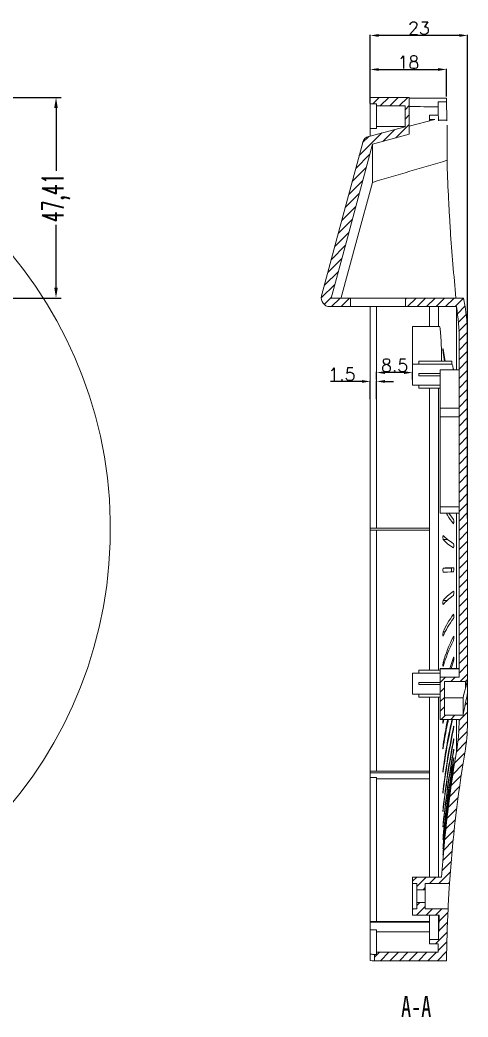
# Model space of a CAD drawing. Header units: inches. Extents: x 725 to 5279, y 573 to 1304.
# Drawn here: x 1180.6 to 1286.5, y 934.6 to 1170.3 of the extents above; entities that cross this region are included whole.
import ezdxf

# ---------------------------------------------------------------- set-up
doc = ezdxf.new("R2010")
doc.units = ezdxf.units.IN
doc.layers.add('10', color=7, linetype='Continuous')
doc.styles.add('SLDTEXTSTYLE2', font='TXT', dxfattribs={"width": 0.6, "bigfont": 'bigfont'})
doc.styles.add('SLDTEXTSTYLE6', font='TXT', dxfattribs={"width": 0.7})
doc.styles.get("Standard").update_dxf_attribs({"font": 'txt', "bigfont": 'gbcbig.shx'})
doc.dimstyles.new('3', dxfattribs={"dimtxt": 3, "dimasz": 2, "dimexe": 0.18, "dimexo": 0.0625, "dimgap": 0.2, "dimtad": 1, "dimzin": 12, "dimdsep": 46, "dimtxsty": 'Standard', "dimcen": 1, "dimclrd": 3, "dimclre": 3, "dimadec": 0, "dimazin": 0, "dimtfac": 1, "dimtofl": 0, "dimtmove": 0, "dimatfit": 3, "dimfxl": 1, "dimtolj": 1, "dimtzin": 0, "dimarcsym": 0})
doc.dimstyles.new('5', dxfattribs={"dimtxt": 5, "dimasz": 2.5, "dimexe": 1.25, "dimexo": 0.625, "dimtad": 0, "dimtxsty": 'SLDTEXTSTYLE2', "dimcen": 2.5, "dimclrd": 3, "dimclre": 3, "dimclrt": 256, "dimadec": 0, "dimazin": 0, "dimtfac": 1, "dimtmove": 0, "dimatfit": 3, "dimfxl": 1, "dimarcsym": 0})
pattern_1 = [(45, (-2452.9862, -1713.4438), (-1.122532, 1.122532), [])]

# ---------------------------------------------------------------- blocks, each defined once
blk = doc.blocks.new('*D132')
at = {"color": 3, "lineweight": -2}
for p, q in [((1100.61, 1151.93), (1190.39, 1151.93)), ((1189.14, 1149.43), (1189.14, 1134.61)), ((1189.14, 1107.03), (1189.14, 1121.86)), ((1132.24, 1104.53), (1190.39, 1104.53))]:
    blk.add_line(p, q, dxfattribs=at)
at = {"color": 3}
for points in [[(1188.72, 1149.43), (1189.56, 1149.43), (1189.14, 1151.93)], [(1188.72, 1107.03), (1189.56, 1107.03), (1189.14, 1104.53)]]:
    blk.add_solid(points, dxfattribs=at)
at = {"layer": 'Defpoints', "color": 0}
for p in [(1099.99, 1151.93), (1189.14, 1151.93), (1131.62, 1104.53)]:
    blk.add_point(p, dxfattribs=at)
at = {"insert": (1189.14, 1128.23), "char_height": 5, "attachment_point": 5, "rotation": 90, "style": 'SLDTEXTSTYLE2'}
blk.add_mtext('47,41', dxfattribs=at)
blk = doc.blocks.new('*D134')
at = {"color": 3, "lineweight": -2}
for p, q in [((1263.41, 1152), (1263.41, 1158.74)), ((1265.41, 1158.56), (1279.41, 1158.56)), ((1281.41, 1152.21), (1281.41, 1158.74))]:
    blk.add_line(p, q, dxfattribs=at)
at = {"color": 3}
for points in [[(1265.41, 1158.89), (1265.41, 1158.22), (1263.41, 1158.56)], [(1279.41, 1158.89), (1279.41, 1158.22), (1281.41, 1158.56)]]:
    blk.add_solid(points, dxfattribs=at)
at = {"layer": 'Defpoints', "color": 0}
for p in [(1281.41, 1158.56), (1263.41, 1151.93), (1281.41, 1152.14)]:
    blk.add_point(p, dxfattribs=at)
at = {"color": 0, "insert": (1272.41, 1160.26), "char_height": 3, "attachment_point": 5}
blk.add_mtext('\\A1;18', dxfattribs=at)
blk = doc.blocks.new('*D135')
at = {"color": 3, "lineweight": -2}
for p, q in [((1263.41, 1150.5), (1263.41, 1166.78)), ((1284.41, 1166.6), (1265.41, 1166.6)), ((1286.41, 1052.46), (1286.41, 1166.78))]:
    blk.add_line(p, q, dxfattribs=at)
at = {"color": 3}
for points in [[(1265.41, 1166.93), (1265.41, 1166.26), (1263.41, 1166.6)], [(1284.41, 1166.93), (1284.41, 1166.26), (1286.41, 1166.6)]]:
    blk.add_solid(points, dxfattribs=at)
at = {"layer": 'Defpoints', "color": 0}
for p in [(1263.41, 1166.6), (1263.41, 1150.43), (1286.41, 1052.4)]:
    blk.add_point(p, dxfattribs=at)
at = {"color": 0, "insert": (1274.91, 1168.3), "char_height": 3, "attachment_point": 5}
blk.add_mtext('\\A1;23', dxfattribs=at)
blk = doc.blocks.new('*D136')
at = {"color": 3, "lineweight": -2}
for p, q in [((1264.91, 1085.33), (1264.91, 1087.11)), ((1271.41, 1086.93), (1266.91, 1086.93)), ((1273.41, 1085.33), (1273.41, 1087.11))]:
    blk.add_line(p, q, dxfattribs=at)
at = {"color": 3}
for points in [[(1266.91, 1087.26), (1266.91, 1086.6), (1264.91, 1086.93)], [(1271.41, 1087.26), (1271.41, 1086.6), (1273.41, 1086.93)]]:
    blk.add_solid(points, dxfattribs=at)
at = {"layer": 'Defpoints', "color": 0}
for p in [(1264.91, 1086.93), (1264.91, 1085.26), (1273.41, 1085.26)]:
    blk.add_point(p, dxfattribs=at)
at = {"color": 0, "insert": (1269.16, 1088.63), "char_height": 3, "attachment_point": 5}
blk.add_mtext('\\A1;8.5', dxfattribs=at)
blk = doc.blocks.new('*D137')
at = {"color": 3, "lineweight": -2}
for p, q in [((1261.41, 1084.83), (1254.01, 1084.83)), ((1263.41, 1080.62), (1263.41, 1085.01)), ((1264.91, 1080.62), (1264.91, 1085.01)), ((1266.91, 1084.83), (1268.91, 1084.83))]:
    blk.add_line(p, q, dxfattribs=at)
at = {"color": 3}
for points in [[(1261.41, 1085.17), (1261.41, 1084.5), (1263.41, 1084.83)], [(1266.91, 1085.17), (1266.91, 1084.5), (1264.91, 1084.83)]]:
    blk.add_solid(points, dxfattribs=at)
at = {"layer": 'Defpoints', "color": 0}
for p in [(1263.41, 1084.83), (1263.41, 1080.56), (1264.91, 1080.56)]:
    blk.add_point(p, dxfattribs=at)
at = {"color": 0, "insert": (1256.71, 1086.53), "char_height": 3, "attachment_point": 5}
blk.add_mtext('\\A1;1.5', dxfattribs=at)

msp = doc.modelspace()

# ---------------------------------------------------------------- hatches: boundary and pattern name
at = {"linetype": 'Continuous', "lineweight": 0}
h = msp.add_hatch(dxfattribs=at)
h.set_pattern_fill('ANSI31', color=4, scale=0.5, style=0)
h.set_pattern_definition(pattern_1)
edge = h.paths.add_edge_path(flags=0)
edge.add_line((1263.413, 1150.433), (1264.913, 1150.433))
edge.add_line((1264.913, 1150.433), (1264.913, 1149.933))
edge.add_line((1264.913, 1149.933), (1271.613, 1149.933))
edge.add_line((1271.613, 1149.933), (1271.613, 1145.038))
edge.add_line((1271.613, 1145.038), (1263.029, 1142.738))
edge.add_arc((1263.546, 1140.806), 2, 105, 165)
edge.add_line((1261.614, 1141.324), (1251.893, 1105.044))
edge.add_arc((1253.825, 1104.527), 2, 165, 270)
edge.add_line((1253.825, 1102.527), (1258.758, 1102.527))
edge.add_line((1258.758, 1102.527), (1258.758, 1104.527))
edge.add_line((1258.758, 1104.527), (1254.166, 1104.527))
edge.add_line((1254.166, 1104.527), (1263.913, 1140.905))
edge.add_line((1263.913, 1140.905), (1272.613, 1143.236))
edge.add_line((1272.613, 1143.236), (1272.613, 1151.933))
edge.add_line((1272.613, 1151.933), (1263.413, 1151.933))
edge.add_line((1263.413, 1151.933), (1263.413, 1150.433))
h = msp.add_hatch(dxfattribs=at)
h.set_pattern_fill('ANSI31', color=4, scale=0.5, style=0)
h.set_pattern_definition(pattern_1)
edge = h.paths.add_edge_path(flags=0)
edge.add_line((1279.913, 1004.933), (1284.412, 1004.933))
edge.add_arc((1236.413, 1005.23), 48, 350.52445, 359.64617, ccw=False)
edge.add_arc((1599.061, 944.702), 319.664, 170.52445, 175.87133)
edge.add_line((1280.226, 967.717), (1273.413, 967.717))
edge.add_line((1273.413, 967.717), (1273.413, 966.217))
edge.add_line((1273.413, 966.217), (1274.413, 966.217))
edge.add_line((1274.413, 966.217), (1274.413, 964.717))
edge.add_line((1274.413, 964.717), (1276.413, 964.717))
edge.add_line((1276.413, 964.717), (1276.413, 966.217))
edge.add_line((1276.413, 966.217), (1282.126, 966.217))
edge.add_arc((1599.061, 944.702), 317.664, 170.52445, 176.1165, ccw=False)
edge.add_arc((1236.413, 1005.23), 50, 350.52445, 358.85401)
edge.add_line((1286.403, 1004.23), (1286.413, 1004.23))
edge.add_line((1286.413, 1004.23), (1286.413, 1011.31))
edge.add_arc((1599.061, 944.702), 319.664, 167.97331, 168.95689)
edge.add_line((1285.316, 1005.933), (1280.913, 1005.933))
edge.add_line((1280.913, 1005.933), (1280.913, 1013.933))
edge.add_line((1280.913, 1013.933), (1285.913, 1013.933))
edge.add_line((1285.913, 1013.933), (1286.413, 1014.433))
edge.add_line((1286.413, 1014.433), (1286.413, 1095.637))
edge.add_line((1286.413, 1095.637), (1286.403, 1095.637))
edge.add_arc((1236.413, 1094.637), 50, 1.14599, 9.47555)
edge.add_arc((1599.061, 1155.164), 317.664, 189.17245, 189.47555, ccw=False)
edge.add_line((1285.459, 1104.527), (1271.758, 1104.527))
edge.add_line((1271.758, 1104.527), (1271.758, 1102.527))
edge.add_line((1271.758, 1102.527), (1283.76, 1102.527))
edge.add_arc((1236.413, 1094.637), 48, 0, 9.46044, ccw=False)
edge.add_line((1284.413, 1094.637), (1284.413, 1014.933))
edge.add_line((1284.413, 1014.933), (1279.913, 1014.933))
edge.add_line((1279.913, 1014.933), (1279.913, 1004.933))
h = msp.add_hatch(dxfattribs=at)
h.set_pattern_fill('ANSI31', color=4, scale=0.5, style=0)
h.set_pattern_definition(pattern_1)
edge = h.paths.add_edge_path(flags=0)
edge.add_arc((1599.061, 944.702), 319.664, 177.48723, 178.52454)
edge.add_line((1279.503, 952.933), (1277.413, 952.933))
edge.add_line((1277.413, 952.933), (1277.413, 951.933))
edge.add_line((1277.413, 951.933), (1279.479, 951.933))
edge.add_arc((1599.061, 944.702), 319.664, 178.70383, 179.06238)
edge.add_line((1279.44, 949.933), (1264.913, 949.933))
edge.add_line((1264.913, 949.933), (1264.913, 949.433))
edge.add_line((1264.913, 949.433), (1264.413, 949.433))
edge.add_line((1264.413, 949.433), (1264.413, 947.933))
edge.add_line((1264.413, 947.933), (1281.413, 947.933))
edge.add_arc((1599.061, 944.702), 317.664, 177.20056, 179.41724, ccw=False)
edge.add_line((1281.776, 960.217), (1276.413, 960.217))
edge.add_line((1276.413, 960.217), (1276.413, 961.717))
edge.add_line((1276.413, 961.717), (1274.413, 961.717))
edge.add_line((1274.413, 961.717), (1274.413, 960.217))
edge.add_line((1274.413, 960.217), (1273.413, 960.217))
edge.add_line((1273.413, 960.217), (1273.413, 958.717))
edge.add_line((1273.413, 958.717), (1279.704, 958.717))

# ---------------------------------------------------------------- linework, layer by layer
at = {"color": 7, "linetype": 'Continuous', "lineweight": 15}
for p, q in [((1263.413, 1150.433), (1263.413, 1151.933)), ((1263.413, 1151.933), (1272.613, 1151.933)), ((1264.913, 1150.433), (1263.413, 1150.433)), ((1263.413, 1150.433), (1263.413, 1144.641)), ((1264.913, 1150.433), (1264.913, 1149.933)), ((1264.913, 1149.933), (1271.613, 1149.933)), ((1264.913, 1149.933), (1264.913, 1145.116)), ((1271.613, 1145.038), (1271.613, 1149.933)), ((1272.613, 1143.236), (1272.613, 1151.933)), ((1279.425, 1150.902), (1281.425, 1150.902)), ((1281.423, 1150.902), (1281.413, 1151.743)), ((1277.413, 1147.756), (1277.413, 1146.754)), ((1272.613, 1145.148), (1278.686, 1146.747)), ((1277.413, 1146.471), (1277.413, 1146.754)), ((1279.511, 1146.595), (1279.511, 1146.437)), ((1279.511, 1146.595), (1281.512, 1146.595)), ((1281.512, 1146.595), (1281.512, 1146.426)), ((1281.54, 1145.424), (1281.54, 1137.095)), ((1271.613, 1145.038), (1263.029, 1142.738)), ((1263.413, 1142.842), (1263.413, 1144.641)), ((1264.913, 1144.641), (1263.413, 1144.641)), ((1263.416, 1142.842), (1263.413, 1142.842)), ((1263.413, 1142.841), (1263.413, 1142.842)), ((1272.613, 1143.236), (1263.913, 1140.905)), ((1271.613, 1145.116), (1264.913, 1145.116)), ((1264.913, 1145.116), (1264.913, 1144.641)), ((1254.166, 1104.527), (1258.758, 1104.527)), ((1258.758, 1104.527), (1258.758, 1102.527)), ((1258.758, 1104.527), (1271.758, 1104.527)), ((1271.758, 1102.527), (1271.758, 1104.527)), ((1271.758, 1104.527), (1285.459, 1104.527)), ((1253.825, 1102.527), (1258.758, 1102.527)), ((1258.758, 1102.527), (1271.758, 1102.527)), ((1263.413, 1102.527), (1263.413, 1050.183)), ((1264.913, 1102.527), (1264.913, 1050.183)), ((1271.758, 1102.527), (1283.76, 1102.527)), ((1277.413, 1097.792), (1277.413, 1102.527)), ((1279.503, 1102.527), (1279.503, 1097.792)), ((1279.809, 1097.792), (1273.413, 1097.792)), ((1273.413, 1097.792), (1273.413, 1088.933)), ((1284.413, 1094.637), (1284.413, 1014.933)), ((1286.413, 1095.637), (1286.403, 1095.637)), ((1286.413, 1095.637), (1286.413, 1014.433)), ((1280.944, 1089.633), (1280.618, 1091.674)), ((1280.628, 1092.44), (1281.08, 1089.633)), ((1274.913, 1088.933), (1273.413, 1088.933)), ((1273.413, 1083.933), (1273.413, 1088.933)), ((1274.913, 1088.921), (1274.913, 1089.633)), ((1282.639, 1089.633), (1274.913, 1089.633)), ((1274.913, 1088.921), (1282.706, 1088.921)), ((1274.913, 1086.183), (1274.913, 1086.683)), ((1279.913, 1086.683), (1274.913, 1086.683)), ((1279.913, 1087.6), (1284.412, 1087.6)), ((1279.913, 1078.511), (1279.913, 1087.6)), ((1273.413, 1083.933), (1274.913, 1083.933)), ((1279.913, 1086.183), (1274.913, 1086.183)), ((1279.913, 1083.946), (1274.913, 1083.946)), ((1274.913, 1083.233), (1274.913, 1083.946)), ((1279.913, 1083.233), (1274.913, 1083.233)), ((1277.413, 1016.633), (1277.413, 1083.233)), ((1279.503, 1083.233), (1279.503, 1016.633)), ((1279.913, 1078.511), (1284.413, 1078.511)), ((1279.913, 1076.476), (1279.913, 1078.511)), ((1279.913, 1076.476), (1284.413, 1076.476)), ((1279.913, 1055.19), (1279.913, 1076.476)), ((1279.913, 1055.19), (1284.413, 1055.19)), ((1279.913, 1053.744), (1279.913, 1055.19)), ((1279.913, 1053.744), (1284.413, 1053.744)), ((1282.006, 1053.744), (1283.074, 1052.204)), ((1263.413, 1049.683), (1263.413, 1050.183)), ((1277.413, 1050.183), (1263.413, 1050.183)), ((1263.413, 1049.683), (1263.413, 992.763)), ((1277.413, 1049.683), (1263.413, 1049.683)), ((1264.913, 1049.683), (1264.913, 992.763)), ((1282.636, 1040.737), (1280.628, 1040.737)), ((1282.636, 1040.737), (1283.092, 1040.756)), ((1280.618, 1032.109), (1280.613, 1032.112)), ((1280.618, 1024.661), (1280.609, 1024.657)), ((1282.185, 1017.017), (1283.074, 1019.61)), ((1283.049, 1018.692), (1282.479, 1017.017)), ((1274.913, 1015.933), (1273.413, 1015.933)), ((1273.413, 1015.933), (1273.413, 1010.933)), ((1279.913, 1016.633), (1274.913, 1016.633)), ((1274.913, 1016.633), (1274.913, 1015.921)), ((1274.913, 1015.921), (1279.913, 1015.921)), ((1284.413, 1017.017), (1279.913, 1017.017)), ((1279.913, 1016.905), (1279.913, 1017.017)), ((1279.913, 1016.905), (1284.413, 1016.905)), ((1279.913, 1014.933), (1279.913, 1016.905)), ((1274.913, 1013.683), (1274.913, 1013.183)), ((1279.913, 1013.683), (1274.913, 1013.683)), ((1279.913, 1004.933), (1279.913, 1014.933)), ((1279.913, 1014.933), (1284.413, 1014.933)), ((1285.913, 1013.933), (1280.913, 1013.933)), ((1280.913, 1005.933), (1280.913, 1013.933)), ((1285.913, 1013.933), (1286.413, 1014.433)), ((1285.913, 1012.32), (1285.913, 1013.933)), ((1286.413, 1014.433), (1286.413, 1014.353)), ((1286.413, 1014.353), (1286.413, 1011.31)), ((1273.413, 1010.933), (1274.913, 1010.933)), ((1279.913, 1013.183), (1274.913, 1013.183)), ((1279.913, 1010.946), (1274.913, 1010.946)), ((1274.913, 1010.946), (1274.913, 1010.233)), ((1286.413, 1011.31), (1286.413, 1004.23)), ((1279.913, 1010.233), (1274.913, 1010.233)), ((1277.413, 967.717), (1277.413, 1010.233)), ((1279.503, 1010.233), (1279.503, 967.717)), ((1280.913, 1010.063), (1285.316, 1010.063)), ((1285.316, 1005.933), (1285.316, 1010.063)), ((1279.913, 1004.933), (1284.412, 1004.933)), ((1280.793, 1004.933), (1280.618, 1004.128)), ((1280.913, 1005.933), (1285.316, 1005.933)), ((1286.403, 1004.23), (1286.413, 1004.23)), ((1277.413, 992.763), (1263.413, 992.763)), ((1263.413, 992.358), (1263.413, 992.763)), ((1277.413, 992.358), (1263.413, 992.358)), ((1263.413, 991.247), (1263.413, 992.358)), ((1263.413, 991.247), (1263.413, 957.18)), ((1263.413, 991.247), (1264.913, 991.247)), ((1264.913, 991.247), (1264.913, 990.953)), ((1264.913, 990.953), (1277.413, 990.953)), ((1264.913, 990.953), (1264.913, 957.18)), ((1273.413, 967.717), (1280.226, 967.717)), ((1273.413, 966.217), (1273.413, 967.717)), ((1274.413, 966.217), (1273.413, 966.217)), ((1273.413, 966.217), (1273.413, 960.217)), ((1274.413, 966.217), (1274.413, 964.717)), ((1282.126, 966.217), (1276.413, 966.217)), ((1276.413, 964.717), (1276.413, 966.217)), ((1276.413, 964.717), (1274.413, 964.717)), ((1274.413, 961.717), (1274.413, 964.717)), ((1276.413, 964.717), (1276.413, 961.717)), ((1274.413, 961.717), (1274.413, 960.217)), ((1274.413, 961.717), (1276.413, 961.717)), ((1276.413, 960.217), (1276.413, 961.717)), ((1273.413, 958.717), (1273.413, 960.217)), ((1273.413, 960.217), (1274.413, 960.217)), ((1276.413, 960.217), (1281.776, 960.217)), ((1277.413, 957.18), (1263.413, 957.18)), ((1263.413, 957.025), (1263.413, 957.18)), ((1263.413, 955.226), (1263.413, 957.025)), ((1277.413, 957.025), (1263.413, 957.025)), ((1279.704, 958.717), (1273.413, 958.717)), ((1277.413, 952.933), (1277.413, 958.717)), ((1279.503, 958.717), (1279.503, 952.933)), ((1263.413, 955.226), (1263.413, 949.465)), ((1263.413, 955.226), (1264.913, 955.226)), ((1264.913, 955.226), (1264.913, 954.751)), ((1264.913, 954.751), (1277.413, 954.751)), ((1264.913, 954.751), (1264.913, 949.933)), ((1277.413, 951.933), (1277.413, 952.933)), ((1279.503, 952.933), (1277.413, 952.933)), ((1264.913, 949.933), (1264.913, 949.433)), ((1279.44, 949.933), (1264.913, 949.933)), ((1279.479, 951.933), (1277.413, 951.933)), ((1279.44, 949.933), (1279.44, 951.933)), ((1263.413, 949.465), (1263.413, 947.964)), ((1264.413, 949.433), (1264.913, 949.433)), ((1264.413, 947.933), (1264.413, 949.433)), ((1281.413, 947.933), (1264.413, 947.933))]:
    msp.add_line(p, q, dxfattribs=at)
at = {"color": 8, "linetype": 'Continuous', "lineweight": 15}
for p, q in [((1283.758, 1102.527), (1283.758, 1087.6)), ((1280.751, 1091.674), (1280.618, 1091.674)), ((1283.758, 1053.744), (1283.758, 1017.017)), ((1281.706, 1047.467), (1280.618, 1047.467)), ((1283.092, 1035.246), (1283.074, 1035.246)), ((1281.596, 1033.104), (1280.628, 1033.104)), ((1283.094, 1029.814), (1283.074, 1029.814)), ((1281.112, 1025.64), (1280.628, 1025.64)), ((1283.106, 1024.585), (1283.074, 1024.585)), ((1280.944, 1018.42), (1280.628, 1018.42)), ((1283.123, 1019.61), (1283.074, 1019.61)), ((1283.758, 1004.933), (1283.758, 997.328)), ((1283.136, 1003.216), (1283.074, 1003.216)), ((1283.132, 1000.199), (1283.074, 1000.199)), ((1280.766, 998.939), (1280.628, 998.939)), ((1283.124, 997.683), (1283.074, 997.683)), ((1283.114, 995.693), (1283.074, 995.693)), ((1280.738, 993.388), (1280.628, 993.388)), ((1280.716, 988.407), (1280.628, 988.407))]:
    msp.add_line(p, q, dxfattribs=at)
at = {"color": 7, "linetype": 'Continuous', "lineweight": 15, "flags": 128}
for points in [[(1251.893, 1105.044), (1255.681, 1119.18), (1261.614, 1141.324)], [(1254.166, 1104.527), (1257.667, 1117.594), (1263.913, 1140.905)], [(1256.523, 1104.527), (1256.558, 1104.655), (1260.235, 1118.269), (1263.913, 1131.882)], [(1282.639, 1089.633), (1282.676, 1089.236), (1282.706, 1088.921)], [(1283.096, 1024.605), (1283.099, 1024.608), (1283.119, 1024.573), (1283.133, 1024.486), (1283.138, 1024.356), (1283.135, 1024.2), (1283.124, 1024.035), (1283.106, 1023.877), (1283.083, 1023.743), (1283.057, 1023.65), (1283.049, 1023.631), (1283.049, 1023.631)]]:
    msp.add_lwpolyline(points, dxfattribs=at)
at = {"color": 7, "linetype": 'Continuous', "lineweight": 15}
for centre, radius, start, end in [((1099.989, 1049.933), 102, 93.50359, 86.49641), ((1263.546, 1140.806), 2, 105, 165), ((1253.825, 1104.527), 2, 165, 270), ((1599.061, 1155.164), 317.664, 189.17245, 189.47555), ((1236.413, 1094.637), 50, 1.14599, 9.47555), ((1236.413, 1094.637), 48, 0, 9.46044), ((1281.749, 1029.38), 1.409, 337.25343, 18.09326), ((1599.061, 944.702), 319.664, 167.97331, 168.95689), ((1236.413, 1005.23), 48, 350.52445, 359.64617), ((1236.413, 1005.23), 50, 350.52445, 358.85401), ((1599.061, 944.702), 319.664, 170.52445, 175.87133), ((1599.061, 944.702), 317.664, 170.52445, 176.1165), ((1599.061, 944.702), 317.664, 177.20056, 179.41724), ((1599.061, 944.702), 319.664, 177.48723, 178.52454), ((1599.061, 944.702), 319.664, 178.70383, 179.06238)]:
    msp.add_arc(centre, radius, start, end, dxfattribs=at)
for major_axis, start_param, end_param in [((1224, 0), 1.5096471, 1.5168486), ((1200, 0), 1.5100704, 1.5157686), ((1176, 0), 1.5087963, 1.5105558), ((1164, 0), 1.5088387, 1.509934)]:
    msp.add_ellipse((1206.613, 1049.933), major_axis=major_axis, ratio=0.0833333, start_param=start_param, end_param=end_param, dxfattribs=at)
for points, knots in [([(1279.425, 1150.902), (1279.435, 1150.175), (1279.447, 1149.447), (1279.463, 1148.627), (1279.465, 1148.54), (1279.469, 1148.364), (1279.474, 1148.098), (1279.488, 1147.479), (1279.501, 1146.949), (1279.511, 1146.595)], [0, 0, 0, 0, 0.5, 0.5, 0.5625, 0.5625, 0.625, 0.75, 1, 1, 1, 1]), ([(1281.425, 1150.902), (1281.435, 1150.175), (1281.447, 1149.446), (1281.463, 1148.627), (1281.465, 1148.541), (1281.469, 1148.364), (1281.475, 1148.099), (1281.489, 1147.48), (1281.502, 1146.949), (1281.512, 1146.595)], [0, 0, 0, 0, 0.5, 0.5, 0.5625, 0.5625, 0.625, 0.75, 1, 1, 1, 1]), ([(1263.913, 1131.882), (1263.913, 1133.372), (1263.913, 1134.675), (1263.913, 1136.918), (1263.913, 1137.858), (1263.913, 1138.994), (1263.913, 1139.328), (1263.913, 1139.758), (1263.913, 1139.889), (1263.913, 1140.129), (1263.913, 1140.237), (1263.913, 1140.716), (1263.913, 1140.905), (1263.913, 1140.905)], [0, 0, 0, 0, 0.25, 0.25, 0.5, 0.5, 0.625, 0.625, 0.6875, 0.6875, 0.75, 0.75, 1, 1, 1, 1]), ([(1281.54, 1137.095), (1281.615, 1134.339), (1281.72, 1131.58), (1281.919, 1127.438), (1281.992, 1126.057), (1282.111, 1123.984), (1282.174, 1122.948), (1282.24, 1121.911), (1282.273, 1121.392), (1282.284, 1121.227), (1282.306, 1120.892), (1282.317, 1120.725), (1282.687, 1115.208), (1283.14, 1109.865), (1283.659, 1104.527)], [0, 0, 0, 0, 0.25, 0.25, 0.375, 0.375, 0.4375, 0.46875, 0.46875, 0.484375, 0.484375, 0.5, 0.5, 1, 1, 1, 1]), ([(1279.997, 1096.466), (1279.967, 1096.783), (1279.907, 1097.418), (1279.842, 1097.812), (1279.815, 1097.75), (1279.809, 1097.735)], [0, 0, 0, 0, 0.42909887, 0.85821011, 1, 1, 1, 1]), ([(1280.189, 1089.633), (1280.199, 1089.792), (1280.226, 1090.225), (1280.231, 1091.359), (1280.202, 1092.826), (1280.139, 1094.358), (1280.065, 1095.61), (1280.016, 1096.228), (1279.997, 1096.466)], [0, 0, 0, 0, 0.11074, 0.3028993, 0.4947391, 0.6866802, 0.8790613, 1, 1, 1, 1]), ([(1280.618, 1091.674), (1280.609, 1091.738), (1280.601, 1091.823), (1280.588, 1092.011), (1280.583, 1092.115), (1280.579, 1092.301), (1280.579, 1092.387), (1280.584, 1092.509), (1280.589, 1092.547), (1280.596, 1092.555)], [0, 0, 0, 0, 0.25, 0.25, 0.5, 0.5, 0.75, 0.75, 1, 1, 1, 1]), ([(1280.599, 1092.552), (1280.602, 1092.551), (1280.61, 1092.548), (1280.62, 1092.496), (1280.627, 1092.451), (1280.628, 1092.44)], [0, 0, 0, 0, 0.3627585, 0.8461262, 1, 1, 1, 1]), ([(1283.052, 1087.6), (1283.042, 1087.67), (1283.007, 1087.905), (1282.926, 1088.303), (1282.814, 1088.755), (1282.742, 1088.866), (1282.706, 1088.921)], [0, 0, 0, 0, 0.0915954, 0.3091331, 0.6566264, 1, 1, 1, 1]), ([(1283.049, 1051.223), (1282.548, 1051.887), (1281.916, 1052.725), (1281.486, 1053.569), (1281.397, 1053.744)], [0, 0, 0, 0, 0.7919525, 1, 1, 1, 1]), ([(1283.074, 1052.204), (1283.094, 1052.178), (1283.112, 1052.101), (1283.136, 1051.883), (1283.141, 1051.744), (1283.134, 1051.487), (1283.122, 1051.37), (1283.089, 1051.224), (1283.069, 1051.197), (1283.049, 1051.223)], [0, 0, 0, 0, 0.25, 0.25, 0.5, 0.5, 0.75, 0.75, 1, 1, 1, 1]), ([(1280.618, 1047.467), (1280.606, 1047.48), (1280.596, 1047.546), (1280.582, 1047.747), (1280.578, 1047.883), (1280.581, 1048.143), (1280.587, 1048.267), (1280.605, 1048.435), (1280.617, 1048.475), (1280.628, 1048.463)], [0, 0, 0, 0, 0.25, 0.25, 0.5, 0.5, 0.75, 0.75, 1, 1, 1, 1]), ([(1283.074, 1046.498), (1283.094, 1046.485), (1283.112, 1046.42), (1283.136, 1046.218), (1283.141, 1046.082), (1283.134, 1045.821), (1283.122, 1045.697), (1283.089, 1045.53), (1283.069, 1045.49), (1283.049, 1045.502)], [0, 0, 0, 0, 0.25, 0.25, 0.5, 0.5, 0.75, 0.75, 1, 1, 1, 1]), ([(1280.618, 1039.737), (1280.606, 1039.736), (1280.596, 1039.79), (1280.582, 1039.973), (1280.578, 1040.104), (1280.581, 1040.365), (1280.587, 1040.495), (1280.605, 1040.683), (1280.617, 1040.736), (1280.628, 1040.737)], [0, 0, 0, 0, 0.25, 0.25, 0.5, 0.5, 0.75, 0.75, 1, 1, 1, 1]), ([(1282.625, 1039.737), (1282.614, 1039.736), (1282.603, 1039.79), (1282.589, 1039.973), (1282.586, 1040.104), (1282.589, 1040.365), (1282.595, 1040.495), (1282.613, 1040.683), (1282.624, 1040.736), (1282.636, 1040.737)], [0, 0, 0, 0, 0.25, 0.25, 0.5, 0.5, 0.75, 0.75, 1, 1, 1, 1]), ([(1283.074, 1040.826), (1283.094, 1040.827), (1283.112, 1040.774), (1283.136, 1040.59), (1283.141, 1040.459), (1283.134, 1040.197), (1283.122, 1040.067), (1283.089, 1039.88), (1283.069, 1039.827), (1283.049, 1039.826)], [0, 0, 0, 0, 0.25, 0.25, 0.5, 0.5, 0.75, 0.75, 1, 1, 1, 1]), ([(1283.074, 1035.246), (1283.094, 1035.26), (1283.112, 1035.22), (1283.136, 1035.056), (1283.141, 1034.931), (1283.134, 1034.67), (1283.122, 1034.536), (1283.089, 1034.331), (1283.069, 1034.266), (1283.049, 1034.252)], [0, 0, 0, 0, 0.25, 0.25, 0.5, 0.5, 0.75, 0.75, 1, 1, 1, 1]), ([(1280.604, 1032.12), (1280.594, 1032.147), (1280.587, 1032.214), (1280.579, 1032.404), (1280.578, 1032.522), (1280.584, 1032.756), (1280.591, 1032.869), (1280.607, 1033.037), (1280.618, 1033.091), (1280.628, 1033.104)], [0, 0, 0, 0, 0.25, 0.25, 0.5, 0.5, 0.75, 0.75, 1, 1, 1, 1]), ([(1280.604, 1024.655), (1280.594, 1024.67), (1280.587, 1024.727), (1280.579, 1024.901), (1280.578, 1025.015), (1280.584, 1025.25), (1280.591, 1025.367), (1280.607, 1025.551), (1280.618, 1025.616), (1280.628, 1025.64)], [0, 0, 0, 0, 0.25, 0.25, 0.5, 0.5, 0.75, 0.75, 1, 1, 1, 1]), ([(1280.618, 1017.467), (1280.606, 1017.427), (1280.596, 1017.44), (1280.582, 1017.56), (1280.578, 1017.669), (1280.581, 1017.918), (1280.587, 1018.058), (1280.605, 1018.292), (1280.617, 1018.381), (1280.628, 1018.42)], [0, 0, 0, 0, 0.25, 0.25, 0.5, 0.5, 0.75, 0.75, 1, 1, 1, 1]), ([(1283.102, 1019.646), (1283.108, 1019.645), (1283.121, 1019.641), (1283.134, 1019.567), (1283.14, 1019.448), (1283.137, 1019.295), (1283.125, 1019.127), (1283.107, 1018.961), (1283.083, 1018.816), (1283.063, 1018.731), (1283.052, 1018.699), (1283.049, 1018.692)], [0, 0, 0, 0, 0.1005462, 0.2244476, 0.34691, 0.468335, 0.5895863, 0.7115918, 0.8349343, 0.9596106, 1, 1, 1, 1]), ([(1280.592, 1004.072), (1280.589, 1004.087), (1280.583, 1004.117), (1280.579, 1004.228), (1280.58, 1004.372), (1280.586, 1004.539), (1280.596, 1004.707), (1280.607, 1004.847), (1280.615, 1004.909), (1280.619, 1004.933)], [0, 0, 0, 0, 0.1507706, 0.3009922, 0.4508011, 0.6004956, 0.7504228, 0.9008333, 1, 1, 1, 1]), ([(1280.618, 1004.128), (1280.613, 1004.103), (1280.605, 1004.066), (1280.6, 1004.071), (1280.598, 1004.072)], [0, 0, 0, 0, 0.6674267, 1, 1, 1, 1]), ([(1281.9, 1004.933), (1281.824, 1004.613), (1281.281, 1002.349), (1280.924, 1000.072), (1280.618, 998.117)], [0, 0, 0, 0, 0.1413065, 1, 1, 1, 1]), ([(1282.84, 1004.933), (1282.431, 1003.057), (1281.538, 998.967), (1280.941, 994.854), (1280.618, 992.628)], [0, 0, 0, 0, 0.4586863, 1, 1, 1, 1]), ([(1280.628, 998.939), (1280.93, 1000.893), (1281.239, 1002.895), (1281.712, 1004.885), (1281.724, 1004.933)], [0, 0, 0, 0, 0.9758806, 1, 1, 1, 1]), ([(1280.628, 993.388), (1280.951, 995.613), (1281.511, 999.471), (1282.35, 1003.308), (1282.706, 1004.933)], [0, 0, 0, 0, 0.5764806, 1, 1, 1, 1]), ([(1283.074, 1003.216), (1283.094, 1003.31), (1283.112, 1003.367), (1283.136, 1003.373), (1283.141, 1003.321), (1283.134, 1003.14), (1283.122, 1003.011), (1283.089, 1002.747), (1283.069, 1002.619), (1283.049, 1002.524)], [0, 0, 0, 0, 0.25, 0.25, 0.5, 0.5, 0.75, 0.75, 1, 1, 1, 1]), ([(1283.128, 1000.385), (1283.13, 1000.387), (1283.136, 1000.394), (1283.14, 1000.348), (1283.137, 1000.253), (1283.125, 1000.115), (1283.107, 999.952), (1283.083, 999.782), (1283.063, 999.658), (1283.052, 999.598), (1283.049, 999.583)], [0, 0, 0, 0, 0.049959, 0.1999599, 0.3486885, 0.4972035, 0.6466445, 0.7977209, 0.9504307, 1, 1, 1, 1]), ([(1280.592, 998.029), (1280.585, 998.036), (1280.581, 998.076), (1280.579, 998.206), (1280.58, 998.297), (1280.588, 998.495), (1280.594, 998.603), (1280.61, 998.795), (1280.619, 998.88), (1280.628, 998.939)], [0, 0, 0, 0, 0.25, 0.25, 0.5, 0.5, 0.75, 0.75, 1, 1, 1, 1]), ([(1280.618, 998.117), (1280.613, 998.088), (1280.604, 998.037), (1280.597, 998.034), (1280.594, 998.033)], [0, 0, 0, 0, 0.5567173, 1, 1, 1, 1]), ([(1283.132, 997.915), (1283.133, 997.916), (1283.137, 997.925), (1283.139, 997.891), (1283.137, 997.813), (1283.125, 997.684), (1283.107, 997.528), (1283.083, 997.358), (1283.063, 997.23), (1283.052, 997.165), (1283.049, 997.149)], [0, 0, 0, 0, 0.0053956, 0.1624252, 0.3181241, 0.4736003, 0.6300394, 0.788195, 0.9480593, 1, 1, 1, 1]), ([(1283.134, 995.964), (1283.136, 995.963), (1283.14, 995.962), (1283.137, 995.894), (1283.125, 995.78), (1283.107, 995.63), (1283.083, 995.462), (1283.063, 995.331), (1283.052, 995.263), (1283.049, 995.247)], [0, 0, 0, 0, 0.1213875, 0.2847001, 0.4477823, 0.6118729, 0.7777663, 0.9454499, 1, 1, 1, 1]), ([(1283.136, 994.564), (1283.137, 994.566), (1283.14, 994.571), (1283.137, 994.521), (1283.125, 994.421), (1283.107, 994.28), (1283.083, 994.115), (1283.063, 993.982), (1283.052, 993.911), (1283.049, 993.894)], [0, 0, 0, 0, 0.0757259, 0.247505, 0.4190378, 0.5916359, 0.766124, 0.9424983, 1, 1, 1, 1]), ([(1280.584, 992.532), (1280.58, 992.559), (1280.579, 992.609), (1280.58, 992.74), (1280.583, 992.823), (1280.592, 992.997), (1280.598, 993.088), (1280.613, 993.255), (1280.62, 993.33), (1280.628, 993.388)], [0, 0, 0, 0, 0.25, 0.25, 0.5, 0.5, 0.75, 0.75, 1, 1, 1, 1]), ([(1280.618, 992.628), (1280.613, 992.597), (1280.603, 992.534), (1280.594, 992.501), (1280.591, 992.51), (1280.591, 992.511)], [0, 0, 0, 0, 0.4780729, 0.9569243, 1, 1, 1, 1]), ([(1283.138, 993.732), (1283.138, 993.733), (1283.14, 993.741), (1283.136, 993.704), (1283.126, 993.621), (1283.107, 993.489), (1283.083, 993.33), (1283.063, 993.196), (1283.052, 993.123), (1283.049, 993.105)], [0, 0, 0, 0, 0.0250868, 0.206238, 0.3871277, 0.5691397, 0.7531458, 0.9391392, 1, 1, 1, 1]), ([(1280.584, 987.572), (1280.58, 987.59), (1280.579, 987.632), (1280.58, 987.751), (1280.583, 987.829), (1280.592, 987.999), (1280.598, 988.09), (1280.613, 988.262), (1280.62, 988.343), (1280.628, 988.407)], [0, 0, 0, 0, 0.25, 0.25, 0.5, 0.5, 0.75, 0.75, 1, 1, 1, 1]), ([(1280.618, 987.716), (1280.613, 987.679), (1280.603, 987.607), (1280.593, 987.56), (1280.59, 987.566), (1280.589, 987.568)], [0, 0, 0, 0, 0.4186273, 0.8379955, 1, 1, 1, 1]), ([(1280.584, 983.24), (1280.58, 983.249), (1280.579, 983.283), (1280.58, 983.388), (1280.583, 983.461), (1280.592, 983.624), (1280.598, 983.715), (1280.613, 983.89), (1280.62, 983.974), (1280.628, 984.045)], [0, 0, 0, 0, 0.25, 0.25, 0.5, 0.5, 0.75, 0.75, 1, 1, 1, 1]), ([(1280.618, 983.429), (1280.613, 983.389), (1280.603, 983.308), (1280.592, 983.244), (1280.588, 983.243), (1280.586, 983.243)], [0, 0, 0, 0, 0.37213227, 0.74500505, 1, 1, 1, 1]), ([(1280.618, 979.812), (1280.606, 979.7), (1280.596, 979.62), (1280.582, 979.562), (1280.578, 979.586), (1280.581, 979.726), (1280.587, 979.84), (1280.605, 980.097), (1280.617, 980.234), (1280.628, 980.346)], [0, 0, 0, 0, 0.25, 0.25, 0.5, 0.5, 0.75, 0.75, 1, 1, 1, 1]), ([(1280.58, 976.638), (1280.578, 976.674), (1280.583, 976.779), (1280.602, 977.049), (1280.615, 977.212), (1280.628, 977.347)], [0, 0, 0, 0, 0.5, 0.5, 1, 1, 1, 1]), ([(1280.618, 976.9), (1280.613, 976.852), (1280.603, 976.756), (1280.591, 976.664), (1280.584, 976.62), (1280.583, 976.628), (1280.582, 976.629)], [0, 0, 0, 0, 0.3047767, 0.6103783, 0.9153079, 1, 1, 1, 1]), ([(1280.58, 974.406), (1280.578, 974.427), (1280.583, 974.519), (1280.602, 974.775), (1280.615, 974.938), (1280.628, 975.078)], [0, 0, 0, 0, 0.5, 0.5, 1, 1, 1, 1]), ([(1280.618, 973.304), (1280.606, 973.177), (1280.596, 973.066), (1280.582, 972.935), (1280.578, 972.917), (1280.581, 972.984), (1280.587, 973.069), (1280.605, 973.298), (1280.617, 973.435), (1280.628, 973.563)], [0, 0, 0, 0, 0.25, 0.25, 0.5, 0.5, 0.75, 0.75, 1, 1, 1, 1]), ([(1280.618, 974.724), (1280.613, 974.673), (1280.603, 974.572), (1280.591, 974.464), (1280.584, 974.405), (1280.582, 974.407), (1280.581, 974.408)], [0, 0, 0, 0, 0.2792208, 0.5593995, 0.8389501, 1, 1, 1, 1]), ([(1282.126, 966.217), (1282.126, 966.217), (1282.125, 966.198), (1282.12, 966.121), (1282.116, 966.064), (1282.105, 965.914), (1282.099, 965.821), (1282.084, 965.601), (1282.075, 965.477), (1282.057, 965.2), (1282.047, 965.046), (1282.026, 964.72), (1282.015, 964.547), (1281.992, 964.184), (1281.98, 963.994), (1281.957, 963.611), (1281.945, 963.416), (1281.922, 963.02), (1281.911, 962.825), (1281.89, 962.442), (1281.879, 962.251), (1281.86, 961.888), (1281.851, 961.715), (1281.834, 961.389), (1281.826, 961.235), (1281.812, 960.958), (1281.806, 960.833), (1281.795, 960.614), (1281.79, 960.521), (1281.783, 960.371), (1281.781, 960.313), (1281.777, 960.236), (1281.776, 960.217), (1281.776, 960.217)], [0, 0, 0, 0, 0.0625, 0.0625, 0.125, 0.125, 0.1875, 0.1875, 0.25, 0.25, 0.3125, 0.3125, 0.375, 0.375, 0.4375, 0.4375, 0.5, 0.5, 0.5625, 0.5625, 0.625, 0.625, 0.6875, 0.6875, 0.75, 0.75, 0.8125, 0.8125, 0.875, 0.875, 0.9375, 0.9375, 1, 1, 1, 1]), ([(1263.413, 949.465), (1263.573, 949.46), (1263.715, 949.456), (1263.962, 949.449), (1264.069, 949.445), (1264.24, 949.44), (1264.304, 949.437), (1264.391, 949.434), (1264.413, 949.433), (1264.413, 949.433)], [0, 0, 0, 0, 0.25, 0.25, 0.5, 0.5, 0.75, 0.75, 1, 1, 1, 1]), ([(1264.413, 947.933), (1264.413, 947.933), (1264.392, 947.934), (1264.305, 947.937), (1264.24, 947.939), (1263.985, 947.948), (1263.733, 947.956), (1263.413, 947.964)], [0, 0, 0, 0, 0.25, 0.25, 0.5, 0.5, 1, 1, 1, 1])]:
    msp.add_open_spline(points, degree=3, knots=knots, dxfattribs=at)
for points in [[(1263.913, 1131.882), (1269.786, 1133.628), (1275.662, 1135.366), (1281.54, 1137.095)], [(1283.049, 1045.502), (1282.026, 1046.155), (1281.214, 1046.81), (1280.618, 1047.467)], [(1280.628, 1048.463), (1281.228, 1047.805), (1282.045, 1047.15), (1283.074, 1046.498)], [(1283.049, 1039.826), (1282.026, 1039.797), (1281.214, 1039.767), (1280.618, 1039.737)], [(1280.628, 1040.737), (1281.228, 1040.767), (1282.045, 1040.797), (1283.074, 1040.826)], [(1280.628, 1033.104), (1281.228, 1033.821), (1282.045, 1034.535), (1283.074, 1035.246)], [(1283.049, 1034.252), (1282.026, 1033.54), (1281.214, 1032.826), (1280.618, 1032.109)], [(1280.628, 1025.64), (1281.228, 1027.037), (1282.045, 1028.428), (1283.074, 1029.814)], [(1283.049, 1028.835), (1282.026, 1027.449), (1281.214, 1026.057), (1280.618, 1024.661)], [(1283.049, 1023.631), (1282.026, 1021.584), (1281.214, 1019.529), (1280.618, 1017.467)], [(1280.628, 1018.42), (1281.228, 1020.483), (1282.045, 1022.538), (1283.074, 1024.585)], [(1283.074, 1019.61), (1283.083, 1019.633), (1283.091, 1019.646), (1283.099, 1019.65)], [(1286.413, 1014.353), (1286.244, 1013.674), (1286.077, 1012.996), (1285.913, 1012.32)], [(1285.316, 1010.063), (1285.511, 1010.816), (1285.71, 1011.568), (1285.913, 1012.32)], [(1283.049, 1002.524), (1282.026, 997.606), (1281.214, 992.67), (1280.618, 987.716)], [(1280.628, 988.407), (1281.228, 993.362), (1282.045, 998.298), (1283.074, 1003.216)], [(1283.049, 999.583), (1282.026, 994.218), (1281.214, 988.834), (1280.618, 983.429)], [(1280.628, 984.045), (1281.228, 989.45), (1282.045, 994.834), (1283.074, 1000.199)], [(1283.074, 1000.199), (1283.091, 1000.289), (1283.107, 1000.352), (1283.119, 1000.378)], [(1283.049, 997.149), (1282.026, 991.392), (1281.214, 985.613), (1280.618, 979.812)], [(1280.628, 980.346), (1281.228, 986.146), (1282.045, 991.925), (1283.074, 997.683)], [(1283.074, 997.683), (1283.091, 997.779), (1283.107, 997.853), (1283.119, 997.89)], [(1283.049, 995.247), (1282.026, 989.154), (1281.214, 983.039), (1280.618, 976.9)], [(1280.628, 977.347), (1281.228, 983.485), (1282.045, 989.6), (1283.074, 995.693)], [(1283.074, 995.693), (1283.1, 995.846), (1283.123, 995.952), (1283.133, 995.968)], [(1283.074, 994.248), (1283.1, 994.408), (1283.123, 994.53), (1283.133, 994.562)], [(1283.049, 993.894), (1282.026, 987.527), (1281.214, 981.138), (1280.618, 974.724)], [(1283.049, 993.105), (1282.026, 986.529), (1281.214, 979.929), (1280.618, 973.304)], [(1280.628, 975.078), (1281.228, 981.492), (1282.045, 987.882), (1283.074, 994.248)], [(1280.628, 973.563), (1281.228, 980.188), (1282.045, 986.788), (1283.074, 993.364)], [(1283.074, 993.364), (1283.1, 993.529), (1283.123, 993.665), (1283.133, 993.714)]]:
    msp.add_open_spline(points, degree=3, dxfattribs=at)

# ---------------------------------------------------------------- texts
at = {"layer": '10', "color": 0, "insert": (1274.252, 939.627), "char_height": 5, "attachment_point": 2, "style": 'SLDTEXTSTYLE6'}
msp.add_mtext('A-A', dxfattribs=at)

# ---------------------------------------------------------------- dimensions: what is measured, and where the dimension line sits
for base, p1, p2, picture, middle in [((1263.413, 1166.595), (1286.413, 1052.399), (1263.413, 1150.433), '*D135', (1274.913, 1168.295)), ((1281.409, 1158.556), (1263.413, 1151.933), (1281.409, 1152.144), '*D134', (1272.411, 1160.256)), ((1264.913, 1086.931), (1273.413, 1085.265), (1264.913, 1085.265), '*D136', (1269.163, 1088.631)), ((1263.413, 1084.835), (1264.913, 1080.555), (1263.413, 1080.555), '*D137', (1256.713, 1086.535))]:
    dim = msp.add_linear_dim(base=base, p1=p1, p2=p2, dimstyle='3')
    dim.commit()
    dim.dimension.update_dxf_attribs({"geometry": picture, "text_midpoint": middle})
dim = msp.add_linear_dim(base=(1189.141, 1151.933), p1=(1131.616, 1104.527), p2=(1099.989, 1151.933), angle=90, dimstyle='5')
dim.commit()
dim.dimension.update_dxf_attribs({"geometry": '*D132', "text_midpoint": (1189.141, 1128.23)})

doc.saveas('drawing.dxf')
